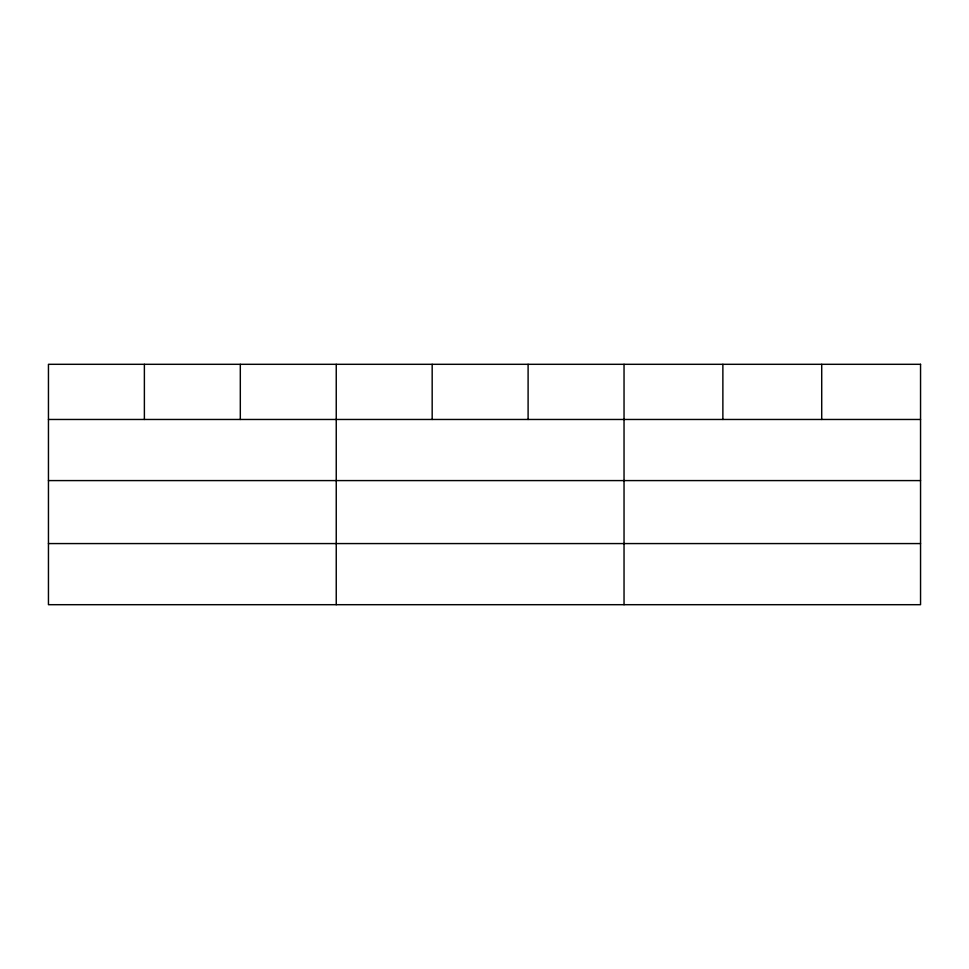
<?xml version="1.0" encoding="UTF-8"?>
<svg xmlns="http://www.w3.org/2000/svg" width="969" height="969" viewBox="0 0 969 969"><rect width="100%" height="100%" fill="white"/><g stroke="black" fill="none" stroke-linecap="round" stroke-linejoin="round"><path stroke-width="1.45" d="M48.45 419.468L920.55 419.468M48.45 480.588L920.55 480.588M48.45 543.573L920.55 543.573M821.712 364.308L821.712 419.468M722.874 364.308L722.874 419.468M624.036 364.308L624.036 604.692M528.105 364.308L528.105 419.468M432.174 364.308L432.174 419.468M336.243 364.308L336.243 604.692M240.312 364.308L240.312 419.468M144.381 364.308L144.381 419.468M920.55 364.308L48.45 364.308L48.45 604.692L920.55 604.692L920.55 364.308"/></g></svg>
